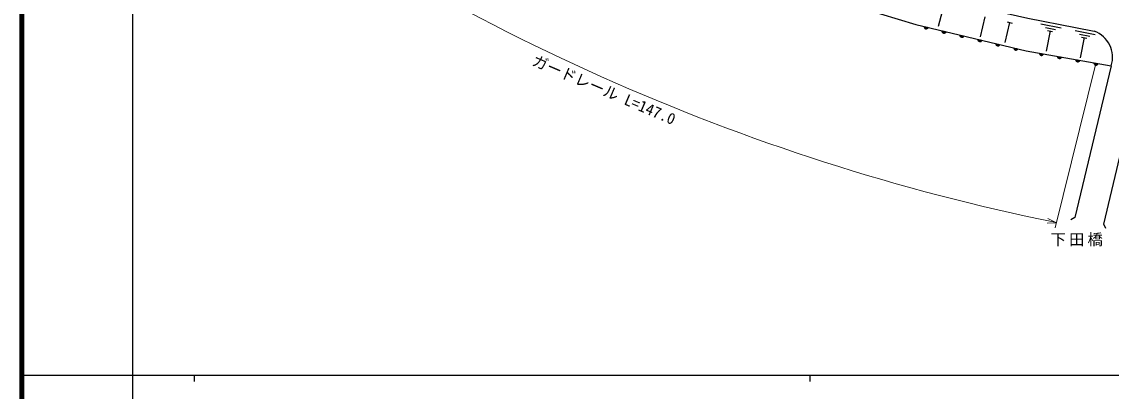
# Model space of a CAD drawing. Units: millimetres, scale not verified. Extents: x 40000 to 680000, y 20000 to 380000.
# Drawn here: x 40000 to 216946, y 202409 to 262346 of the extents above; entities that cross this region are included whole.
import ezdxf
from ezdxf.enums import TextEntityAlignment as Align

# ---------------------------------------------------------------- set-up
doc = ezdxf.new("R2010")
doc.units = ezdxf.units.MM
doc.header["$LTSCALE"] = 1000
doc.linetypes.add('CHAIN', pattern=[18.5, 12, -1.5, 3.5, -1.5])
for name, color, linetype, lineweight in [('M-BGD', 7, 'Continuous', 25), ('M-BMK', 2, 'CHAIN', 13), ('M-BMK-HTXT', 7, 'Continuous', 13), ('M-STR-HTXT', 7, 'Continuous', 13), ('M-TTL', 2, 'Continuous', 140), ('M-TTL-BAND', 7, 'Continuous', 25)]:
    doc.layers.add(name, color=color, linetype=linetype, lineweight=lineweight)
doc.styles.add('ＭＳ ゴシック', font='')
doc.styles.get('ＭＳ ゴシック').set_extended_font_data('MS Gothic')

msp = doc.modelspace()

# ---------------------------------------------------------------- linework, layer by layer
at = {"layer": 'M-BGD'}
for p, q in [((189726, 264841), (188834, 261563)), ((196430, 263152), (195688, 259928)), ((200432, 262224), (199684, 258974)), ((200026, 262318), (200839, 262131)), ((205525, 261995), (208815, 261366)), ((206269, 261427), (207914, 261112)), ((207013, 260858), (206384, 257568)), ((206602, 260937), (207424, 260780)), ((211068, 260922), (214358, 260294)), ((211812, 260354), (213457, 260040)), ((212556, 259785), (211927, 256495)), ((212144, 259864), (212967, 259707))]:
    msp.add_line(p, q, dxfattribs=at)
for points in [[(97363, 307436), (108578, 300396), (119008, 294619), (133467, 287261), (143293, 282621), (156341, 277136), (166332, 273389), (176566, 269954), (186108, 267225), (194053, 265061), (203388, 262913), (211140, 261431), (214172, 260828)], [(130022, 282360), (134995, 280108), (157268, 271509), (173716, 265390), (185191, 261918), (203138, 257636), (216937, 255189)], [(216937, 255189), (211034, 230602), (210378, 230234)], [(216064, 228821), (215751, 229490), (221480, 253607), (222184, 254136)]]:
    msp.add_lwpolyline(points, dxfattribs=at)
for centre, radius, start, end in [((186882, 261571), 354, 175.3767, 337.78188), ((186882, 261571), 283, 177.60074, 335.55784), ((186882, 261571), 212, 181.34706, 331.81151), ((186882, 261571), 142, 189.05879, 324.09978), ((186882, 261571), 100, 199.37646, 313.78212), ((189800, 260874), 354, 175.3767, 337.78188), ((189800, 260874), 283, 177.60074, 335.55784), ((189800, 260874), 212, 181.34706, 331.81151), ((189800, 260874), 142, 189.05879, 324.09978), ((189800, 260874), 100, 199.37646, 313.78212), ((192718, 260178), 354, 175.3767, 337.78188), ((192718, 260178), 283, 177.60074, 335.55784), ((192718, 260178), 212, 181.34706, 331.81151), ((192718, 260178), 142, 189.05879, 324.09978), ((192718, 260178), 100, 199.37646, 313.78212), ((212652, 256585), 4507, 341.95105, 70.2888), ((195636, 259482), 354, 175.3767, 337.78188), ((195636, 259482), 283, 177.60074, 335.55784), ((195636, 259482), 212, 181.34706, 331.81151), ((195636, 259482), 142, 189.05879, 324.09978), ((195636, 259482), 100, 199.37646, 313.78212), ((198554, 258785), 354, 175.3767, 337.78188), ((198554, 258785), 283, 177.60074, 335.55784), ((198554, 258785), 212, 181.34706, 331.81151), ((198554, 258785), 142, 189.05879, 324.09978), ((198554, 258785), 100, 199.37646, 313.78212), ((201472, 258089), 354, 175.3767, 337.78188), ((201472, 258089), 283, 177.60074, 335.55784), ((201472, 258089), 212, 181.34706, 331.81151), ((201472, 258089), 142, 189.05879, 324.09978), ((201472, 258089), 100, 199.37646, 313.78212), ((205616, 257251), 354, 178.7414, 341.14658), ((205616, 257251), 283, 180.96544, 338.92254), ((205616, 257251), 212, 184.71176, 335.17621), ((205616, 257251), 142, 192.42349, 327.46448), ((205616, 257251), 100, 202.74116, 317.14682), ((208570, 256728), 354, 178.7414, 341.14658), ((208570, 256728), 283, 180.96544, 338.92254), ((208570, 256728), 212, 184.71176, 335.17621), ((208570, 256728), 142, 192.42349, 327.46448), ((208570, 256728), 100, 202.74116, 317.14682), ((211524, 256204), 354, 178.7414, 341.14658), ((211524, 256204), 283, 180.96544, 338.92254), ((211524, 256204), 212, 184.71176, 335.17621), ((211524, 256204), 142, 192.42349, 327.46448), ((211524, 256204), 100, 202.74116, 317.14682), ((214478, 255680), 354, 178.7414, 341.14658), ((214478, 255680), 283, 180.96544, 338.92254), ((214478, 255680), 212, 184.71176, 335.17621), ((214478, 255680), 142, 192.42349, 327.46448), ((214478, 255680), 100, 202.74116, 317.14682)]:
    msp.add_arc(centre, radius, start, end, dxfattribs=at)
at = {"layer": 'M-BMK'}
msp.add_arc((268125, 562854), 302835, 252.16581, 270.76136, dxfattribs=at)
at = {"layer": 'M-STR-HTXT'}
for p, q in [((214426, 255577), (207856, 228906)), ((208066, 229754), (206670, 230420)), ((208066, 229754), (206521, 229685))]:
    msp.add_line(p, q, dxfattribs=at)
msp.add_arc((278458, 576626), 353942, 233.34488, 258.52848, dxfattribs=at)
at = {"layer": 'M-TTL'}
msp.add_line((40000, 380000), (40000, 20000), dxfattribs=at)
at = {"layer": 'M-TTL-BAND'}
for p, q in [((58000, 370000), (58000, 20000)), ((40000, 205000), (579000, 205000)), ((68000, 205000), (68000, 204000)), ((168000, 205000), (168000, 204000))]:
    msp.add_line(p, q, dxfattribs=at)

# ---------------------------------------------------------------- texts
at = {"layer": 'M-BMK-HTXT', "insert": (211596, 226929), "char_height": 1833, "attachment_point": 5, "style": 'ＭＳ ゴシック'}
msp.add_mtext('\\T1.2;下田橋', dxfattribs=at)
at = {"layer": 'M-STR-HTXT', "style": 'ＭＳ ゴシック'}
msp.add_text('ガードレール L=147.0', height=1833, rotation=336.902, dxfattribs=at).set_placement((133986, 249971), align=Align.BOTTOM_CENTER)

doc.saveas('drawing.dxf')
